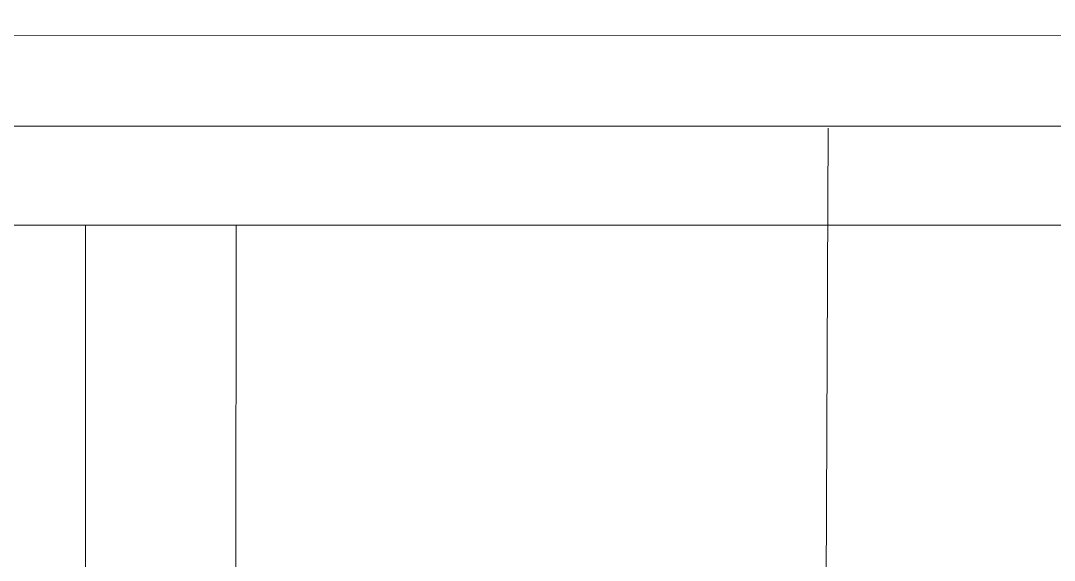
# Model space of a CAD drawing. Header units: inches. Extents: x 164.3 to 247.9, y 15.6 to 56.7.
# Drawn here: x 211.621 to 212.454, y 33.93 to 34.365 of the extents above; entities that cross this region are included whole.
import ezdxf

# ---------------------------------------------------------------- set-up
doc = ezdxf.new("R2010")
doc.units = ezdxf.units.IN
doc.header["$MEASUREMENT"] = 0
doc.layers.add('WALL 1 100', color=250, linetype='Continuous', lineweight=9)
doc.layers.add('провода', color=1, linetype='Continuous', lineweight=5)

msp = doc.modelspace()

# ---------------------------------------------------------------- linework, layer by layer
at = {"layer": 'WALL 1 100', "color": 0}
for p, q in [((208.11999, 34.35028), (227.94816, 34.36512)), ((211.67294, 34.20051), (211.67326, 32.5157)), ((211.79441, 34.19974), (211.79356, 32.51544))]:
    msp.add_line(p, q, dxfattribs=at)
msp.add_lwpolyline([(227.94816, 34.20028), (208.26999, 34.20028)], dxfattribs=at)
at = {"layer": 'провода', "color": 1}
for p, q in [((221.21713, 34.28226), (208.18799, 34.2792)), ((212.26935, 33.77695), (212.27148, 34.27862))]:
    msp.add_line(p, q, dxfattribs=at)

doc.saveas('drawing.dxf')
